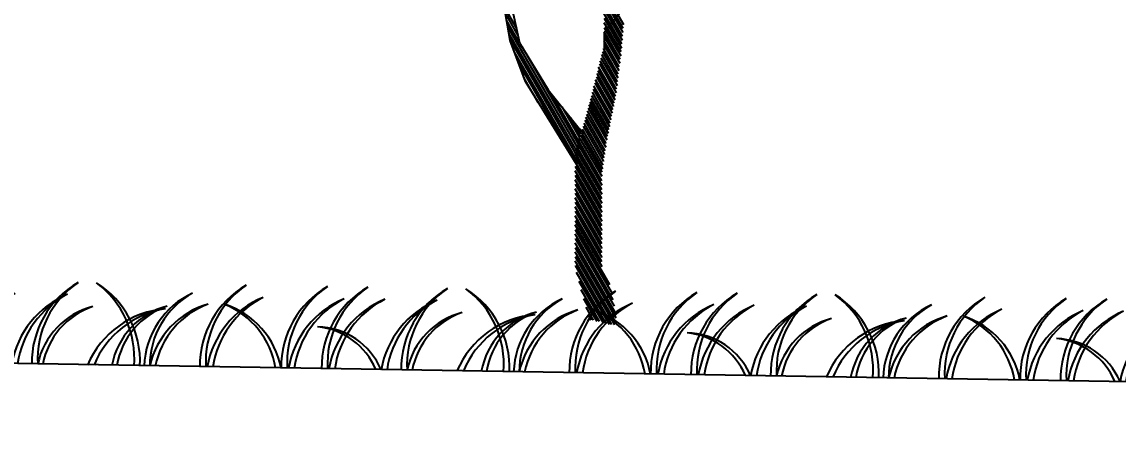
# Model space of a CAD drawing. Header units: millimetres. Extents: x 3633 to 4629, y 3430 to 3787.
# Drawn here: x 3836.18 to 3851.02, y 3587.86 to 3593.36 of the extents above; entities that cross this region are included whole.
import ezdxf

# ---------------------------------------------------------------- set-up
doc = ezdxf.new("R2010")
doc.units = ezdxf.units.MM
doc.styles.add('СПДС', font='isocpeur.ttf')
doc.dimstyles.new('СПДС', dxfattribs={"dimtxt": 1.25, "dimasz": 0.75, "dimexe": 0.3, "dimexo": 0.2, "dimgap": 0.3, "dimtad": 1, "dimrnd": 0.05, "dimzin": 1, "dimtxsty": 'СПДС', "dimblk": 'ARCHTICK', "dimcen": 0.6, "dimclrd": 7, "dimclre": 7, "dimclrt": 7, "dimazin": 0, "dimtfac": 1, "dimtmove": 1, "dimatfit": 3, "dimldrblk": 'OBLIQUE', "dimfxl": 1, "dimlwd": -1, "dimlwe": -1, "dimarcsym": 0})

# ---------------------------------------------------------------- blocks, each defined once
blk = doc.blocks.new('_ArchTick')
at = {"color": 0, "linetype": 'ByBlock', "const_width": 0.15}
blk.add_lwpolyline([(-0.5, -0.5), (0.5, 0.5)], dxfattribs=at)
blk = doc.blocks.new('*D254')
at = {"color": 7, "transparency": 16777216}
for p, q in [((3795.097, 3589.023), (3795.097, 3569.677)), ((3852.366, 3588.301), (3852.366, 3569.677)), ((3852.366, 3570.277), (3795.097, 3570.277))]:
    blk.add_line(p, q, dxfattribs=at)
at = {"layer": 'Defpoints', "color": 0, "transparency": 16777216}
for p in [(3795.097, 3589.423), (3852.366, 3588.701), (3795.097, 3570.277)]:
    blk.add_point(p, dxfattribs=at)
at = {"color": 7, "transparency": 16777216, "xscale": 1.5, "yscale": 1.5, "zscale": 1.5, "rotation": 180}
blk.add_blockref('_ArchTick', (3795.097, 3570.277), dxfattribs=at)
at = {"color": 7, "transparency": 16777216, "xscale": 1.5, "yscale": 1.5, "zscale": 1.5}
blk.add_blockref('_ArchTick', (3852.366, 3570.277), dxfattribs=at)
at = {"color": 7, "transparency": 16777216, "insert": (3823.732, 3572.377), "char_height": 2.5, "attachment_point": 5, "style": 'СПДС'}
blk.add_mtext('11,45', dxfattribs=at)
blk = doc.blocks.new('_Oblique')
at = {"color": 0, "linetype": 'ByBlock', "lineweight": -2}
blk.add_line((-0.5, -0.5), (0.5, 0.5), dxfattribs=at)
blk = doc.blocks.new('grass')
at = {"color": 0}
for centre, radius, start, end in [((283.4, 7.6), 250.6, 120.9153, 181.7436), ((299.1, 17.8), 250.6, 125.1975, 184.082), ((498.8, 7.6), 250.6, 120.9153, 181.7436), ((514.5, 17.8), 250.6, 125.1975, 184.082), ((290.9, 7.6), 250.6, 358.2564, 59.0847), ((275.2, 17.8), 250.6, 355.918, 54.8025), ((953.9, 7.6), 250.6, 120.9153, 181.7436), ((969.6, 17.8), 250.6, 125.1975, 184.082), ((1174, 7.6), 250.6, 120.9153, 181.7436), ((1189.7, 17.8), 250.6, 125.1975, 184.082), ((300.2, -39.5), 250.6, 113.3716, 170.93), ((317.1, -31.4), 250.6, 117.6539, 172.7928), ((441.8, -39.5), 250.6, 113.3716, 170.93), ((458.7, -31.4), 250.6, 117.6539, 172.7928), ((778.4, -4.1), 225.6, 115.7068, 178.9593), ((793.3, 3.8), 225.6, 119.989, 180.9593), ((970.7, -39.5), 250.6, 113.3716, 170.93), ((987.6, -31.4), 250.6, 117.6539, 172.7928), ((1190.7, -39.5), 250.6, 113.3716, 170.93), ((1207.6, -31.4), 250.6, 117.6539, 172.7928), ((465.3, -38.9), 204.5, 105.3788, 169.0232), ((479.8, -34.3), 204.5, 109.661, 170.3333), ((631.6, -94.2), 250.6, 95.3506, 157.9162), ((650.1, -91.8), 250.6, 99.6328, 158.5173), ((666.7, -34.5), 204.5, 105.3788, 170.2977), ((681.3, -29.9), 204.5, 109.661, 171.6027), ((788.6, -45.9), 225.6, 106.7576, 168.2484), ((804.6, -40.5), 225.6, 111.0398, 169.6613), ((702.6, -45.9), 225.6, 11.7516, 73.2424), ((686.6, -40.5), 225.6, 10.3387, 68.9602), ((18.2, -79.9), 193.4, 24.414, 89.3231), ((3.8, -79.2), 193.4, 24.1831, 85.0409)]:
    blk.add_arc(centre, radius, start, end, dxfattribs=at)
blk = doc.blocks.new('z_3')
at = {"color": 0}
for p, q in [((-846.15, 2480), (-334.15, 1594.5)), ((-364.65, 1158.7), (-124.55, 743.25))]:
    blk.add_line(p, q, dxfattribs=at)
for points in [[(1034.15, 7171.95), (1034.15, 6432.5), (769.9, 5693.05), (611.1, 5007.05), (611.1, 4267.6), (480.25, 3792.45), (189.3, 2974.25), (-101.65, 2604.55), (-101.65, 2419.05)], [(-811.85, 2164.95), (-951.6, 2534.65), (-1041.85, 3054.3), (-1326.4, 3354.1), (-983.4, 3054.3)], [(-983.4, 3054.3), (-865.25, 2513.05), (-608.6, 2090), (-292.25, 1698.65)], [(-101.65, 2979.35), (72.4, 2678.2)], [(69.85, 2642.65), (-101.65, 2938.65)], [(-101.65, 2898), (66.05, 2608.35)], [(-1003.7, 2835.75), (-894.45, 2646.45)], [(-993.55, 2777.3), (-880.45, 2580.4)], [(63.5, 2572.75), (-101.65, 2857.35)], [(-101.65, 2816.7), (59.7, 2537.2)], [(57.15, 2502.9), (-101.65, 2776.05)], [(-866.5, 2515.6), (-983.4, 2718.85)], [(-101.65, 2735.4), (53.35, 2467.3)], [(50.8, 2433), (-101.65, 2694.75)], [(-973.2, 2660.45), (-337.95, 1558.9)], [(-340.5, 1524.6), (-963.05, 2602)], [(-101.65, 2654.1), (47, 2398.7)], [(41.9, 2365.7), (-101.65, 2613.4)], [(-101.65, 2572.75), (38.1, 2331.35)], [(-952.9, 2543.55), (-344.3, 1490.3)], [(-102.95, 2494), (30.45, 2265.3)], [(34.3, 2298.35), (-101.65, 2532.1)], [(-348.15, 1456), (-914.8, 2436.8)], [(-130.9, 2379.65), (13.95, 2130.65)], [(17.75, 2163.65), (-123.25, 2408.85)], [(-116.9, 2436.8), (21.6, 2197.95)], [(25.4, 2231), (-109.3, 2464.75)], [(-870.3, 2319.95), (-351.95, 1421.7)], [(0, 2031.55), (-152.5, 2294.55)], [(-144.85, 2323.75), (5.05, 2063.3)], [(8.9, 2097.6), (-137.25, 2351.7)], [(-696.25, 1976.9), (-825.85, 2203.05)], [(-24.15, 1910.85), (-180.45, 2181.45)], [(-172.8, 2209.4), (-17.8, 1941.35)], [(-11.45, 1970.55), (-166.45, 2238.65)], [(-158.85, 2266.6), (-5.1, 2001.05)], [(-320.2, 1731.7), (-320.2, 1732.95), (-318.9, 1736.8), (-351.95, 1420.4), (-811.85, 2164.95)], [(-202.05, 2096.35), (-41.95, 1820.65)], [(-35.6, 1851.1), (-194.4, 2124.3)], [(-186.8, 2153.5), (-30.5, 1880.35)], [(-330.35, 1628.8), (-566.65, 2037.9)], [(-230, 1983.25), (-67.35, 1699.95)], [(-61, 1730.45), (-222.35, 2011.2)], [(-216, 2039.15), (-54.65, 1760.9)], [(-48.3, 1790.15), (-208.4, 2068.4)], [(-484.1, 1936.25), (-326.55, 1663.1)], [(-83.85, 1607.2), (-252.85, 1900.65)], [(-245.2, 1927.35), (-78.8, 1640.2)], [(-72.45, 1670.7), (-237.6, 1955.3)], [(-322.7, 1697.4), (-402.75, 1834.6)], [(-101.65, 1477.6), (-283.35, 1790.15)], [(-275.7, 1818.1), (-97.85, 1509.35)], [(-92.75, 1542.4), (-268.1, 1844.75)], [(-260.45, 1872.7), (-87.7, 1574.15)], [(-306.2, 1707.55), (-116.9, 1379.75)], [(-111.8, 1412.8), (-298.6, 1735.5)], [(-290.95, 1762.2), (-106.75, 1444.55)], [(-336.7, 1598.3), (-124.55, 1231.1)], [(-124.55, 1271.75), (-329.1, 1624.95)], [(-321.45, 1652.9), (-124.55, 1312.45)], [(-120.7, 1348), (-313.85, 1680.9)], [(-364.65, 1483.95), (-124.55, 1068.5)], [(-124.55, 1109.15), (-359.55, 1515.7)], [(-351.95, 1542.4), (-124.55, 1149.8)], [(-124.55, 1190.45), (-344.3, 1570.35)], [(-124.55, 1027.85), (-364.65, 1443.3)], [(-364.65, 1402.65), (-124.55, 987.2)], [(-124.55, 946.55), (-364.65, 1362)], [(-364.65, 1321.3), (-124.55, 905.85)], [(-124.55, 865.2), (-364.65, 1280.65)], [(-364.65, 1240), (-124.55, 824.55)], [(-124.55, 783.9), (-364.65, 1199.35)], [(-124.55, 702.6), (-364.65, 1118.05)], [(-364.65, 1077.4), (-124.55, 661.95)], [(-124.55, 621.3), (-364.65, 1036.75)], [(-364.65, 996.1), (-124.55, 580.6)], [(-124.55, 539.95), (-364.65, 955.4)], [(-364.65, 914.75), (-124.55, 499.3)], [(-52.1, 334.15), (-364.65, 874.1)], [(-364.65, 833.45), (-30.5, 255.35)], [(-21.6, 198.2), (-364.65, 792.8)], [(-364.65, 752.15), (-12.7, 142.3)], [(-2.55, 86.4), (-364.65, 711.5)], [(-364.65, 670.85), (2.5, 36.85)], [(0, 0), (-364.65, 630.15)], [(-364.65, 589.5), (-8.9, -25.4)], [(-33.05, -25.4), (-364.65, 548.85)], [(-364.65, 508.2), (-55.9, -25.4)], [(-86.4, -12.7), (-351.95, 445.95)], [(-330.35, 367.2), (-115.65, -2.55)], [(-143.6, 3.8), (-308.75, 289.7)], [(-287.15, 210.9), (-167.7, 6.35)], [(-196.95, 15.25), (-265.55, 133.4)], [(-243.95, 54.65), (-221.1, 15.25)]]:
    blk.add_lwpolyline(points, dxfattribs=at)

msp = doc.modelspace()

# ---------------------------------------------------------------- linework, layer by layer
at = {"color": 0}
msp.add_lwpolyline([(3795.097, 3589.423), (3875.236, 3588.103)], dxfattribs=at)

# ---------------------------------------------------------------- block references
at = {"color": 0, "xscale": 0.0015, "yscale": 0.0015, "zscale": 0.0015}
msp.add_blockref('z_3', (3844.214, 3589.306), dxfattribs=at)
at = {"color": 0, "xscale": 0.005000000000000001, "yscale": 0.005000000000000001, "zscale": 0.005000000000000001, "rotation": 359.0794836376701}
for p in [(3835.073, 3588.754), (3840.072, 3588.674), (3845.071, 3588.593), (3850.071, 3588.513)]:
    msp.add_blockref('grass', p, dxfattribs=at)

# ---------------------------------------------------------------- dimensions: what is measured, and where the dimension line sits
at = {"color": 0}
dim = msp.add_linear_dim(base=(3795.097, 3570.277), p1=(3852.366, 3588.701), p2=(3795.097, 3589.423), angle=180, dimstyle='СПДС', override={"dimscale": 2, "dimlfac": 0.2}, dxfattribs=at)
dim.commit()
dim.dimension.update_dxf_attribs({"geometry": '*D254', "text_midpoint": (3823.732, 3572.377)})

doc.saveas('drawing.dxf')
